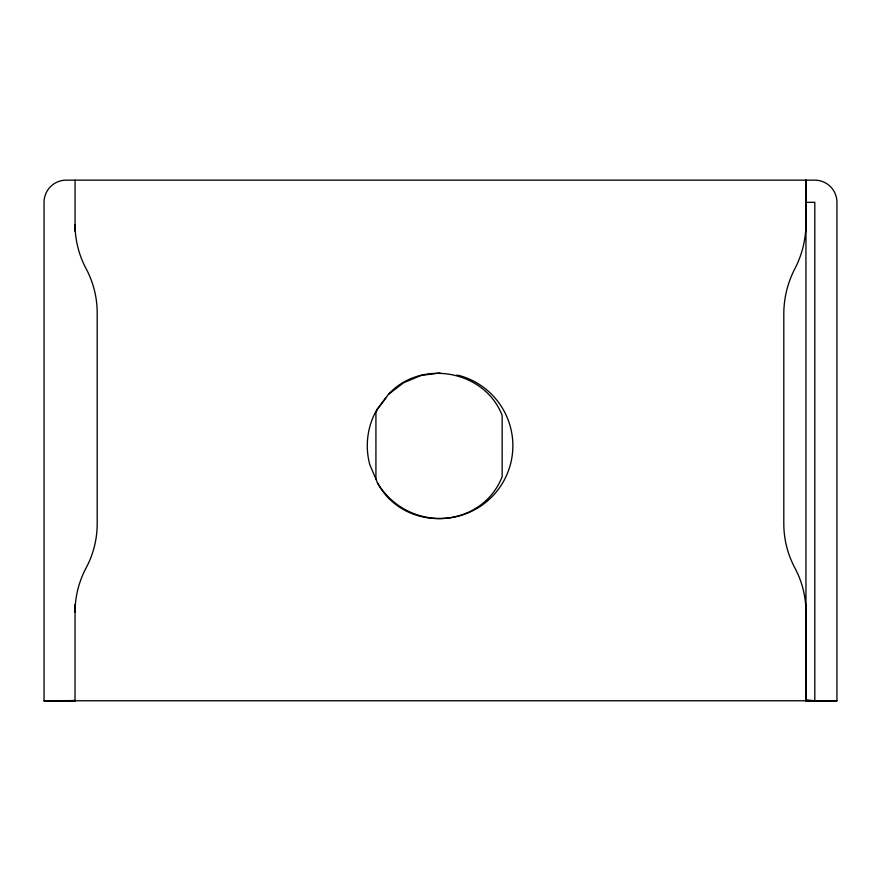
<?xml version="1.0" encoding="UTF-8"?>
<svg xmlns="http://www.w3.org/2000/svg" width="881" height="881" viewBox="0 0 881 881"><rect width="100%" height="100%" fill="white"/><g stroke="black" fill="none" stroke-linecap="round" stroke-linejoin="round"><path stroke-width="1.32" d="M805.95 605.005L805.95 700.847L836.95 700.769L836.95 202.3A22.146 22.146 0 0 0 814.804 180.153L66.196 180.153A22.146 22.146 0 0 0 44.05 202.3L44.05 700.769L75.028 700.847L75.05 604.432M805.95 230.921L805.95 180.153L805.95 700.087M388.455 394.336L377.266 409.544L375.923 412.914L375.923 479.066L377.453 482.843C404.082 532.994 481.389 529.944 502.159 476.632L502.159 415.469C484.891 370.295 421.041 358.633 388.455 394.336L403.674 382.706L421.228 375.427L440.06 372.949M386.087 397.551L377.035 409.335A72.771 72.771 0 0 0 369.767 464.562L375.923 479.066M66.196 700.769L75.05 700.549L44.05 700.769L75.028 700.78M819.726 700.769L805.95 700.813L836.95 700.769L44.05 700.769M805.95 202.3L814.804 202.3L814.804 700.769L805.95 699.844M456.655 375.174L458.902 375.427A72.771 72.771 0 0 1 458.902 516.024A72.837 72.837 0 0 1 377.453 482.843M75.05 180.153L75.05 231.318M75.05 612.196A94.113 94.113 0 0 1 86.129 567.904A94.113 94.113 0 0 0 97.196 523.611L97.196 313.03A94.113 94.113 0 0 0 86.129 268.738A94.113 94.113 0 0 1 75.05 224.446M805.95 612.196A94.113 94.113 0 0 0 794.871 567.904A94.113 94.113 0 0 1 783.804 523.611L783.804 314.11A98.485 98.485 0 0 1 794.871 268.738A98.54 98.54 0 0 0 805.95 224.446"/></g></svg>
